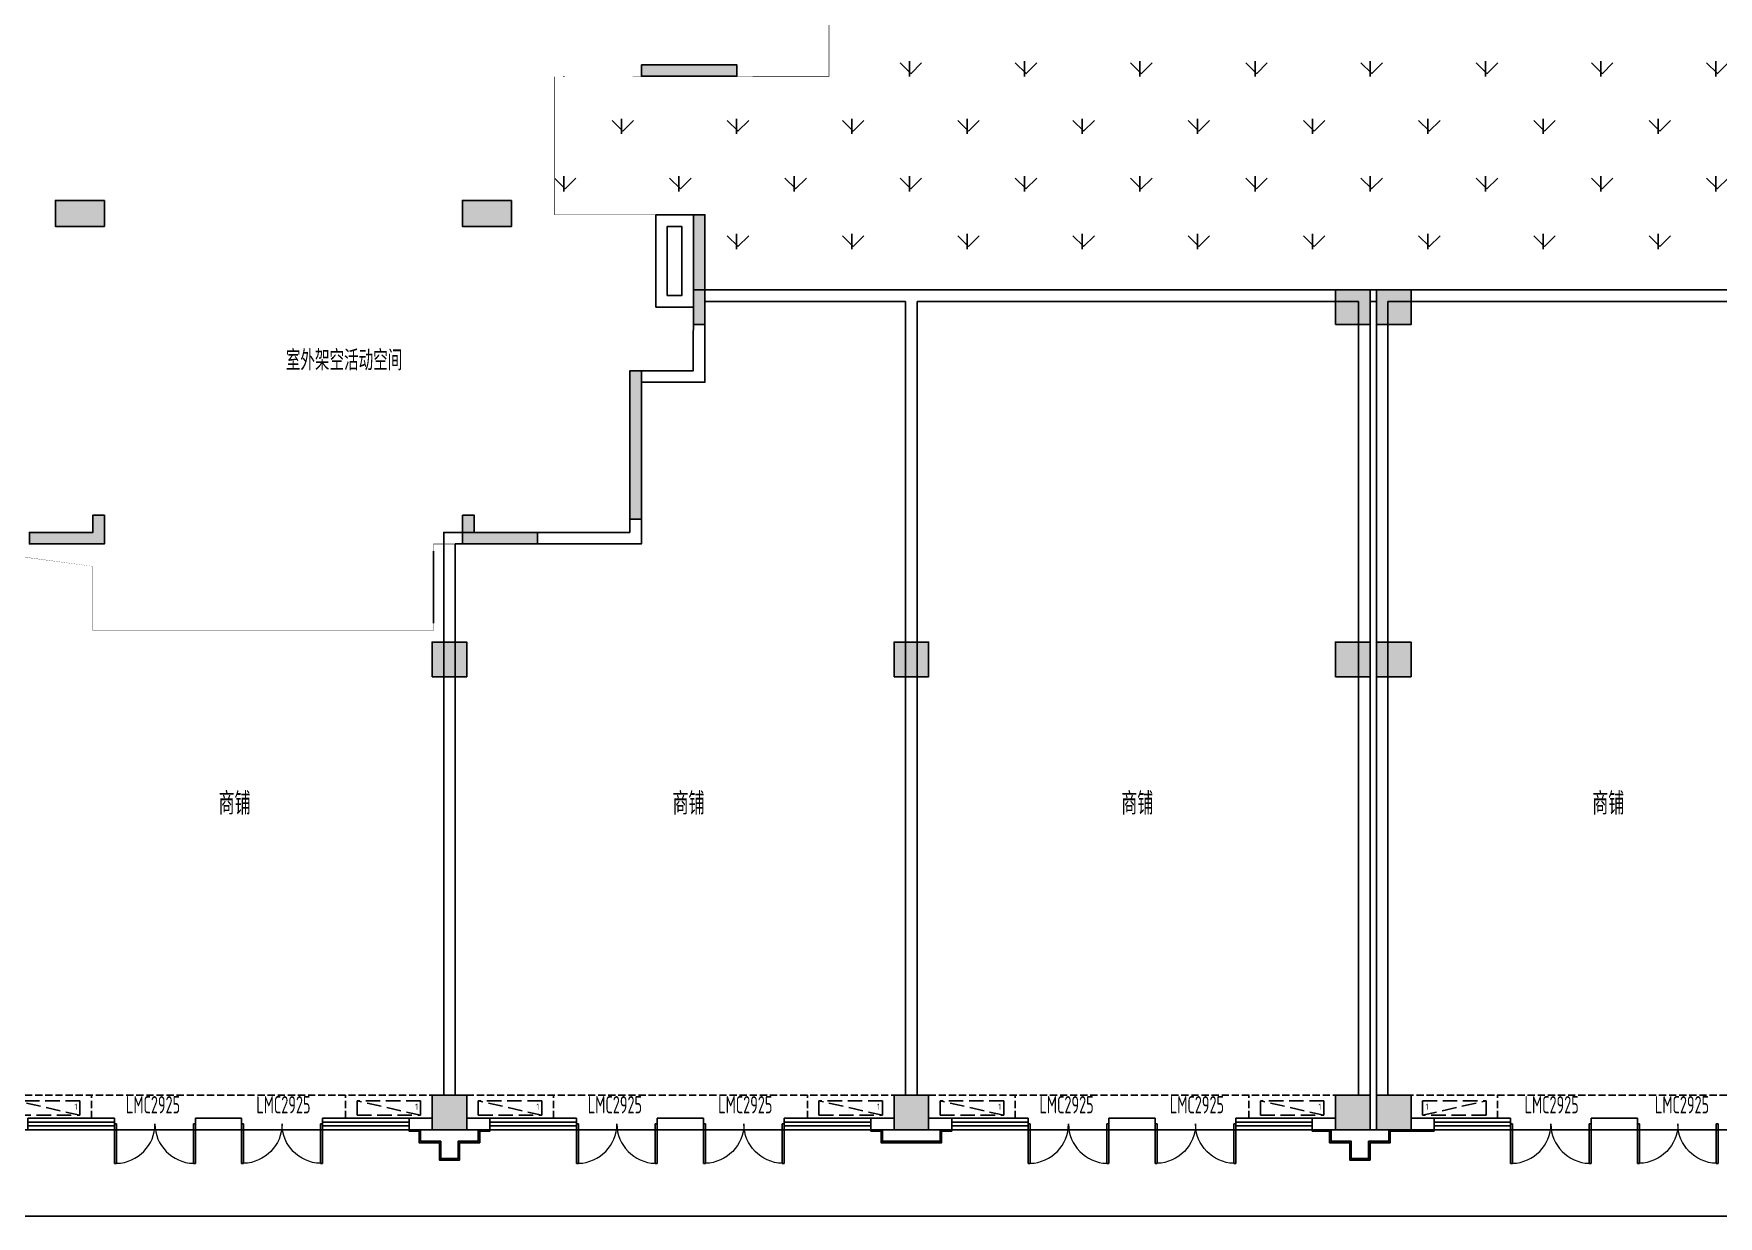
# Model space of a CAD drawing. Header units: millimetres. Extents: x 36720183 to 38160956, y 58934012 to 60388477.
# Drawn here: x 37447065 to 37476243, y 59274246 to 59294729 of the extents above; entities that cross this region are included whole.
import ezdxf

# ---------------------------------------------------------------- set-up
doc = ezdxf.new("R2010")
doc.units = ezdxf.units.MM
doc.header["$LTSCALE"] = 1000
doc.header["$MEASUREMENT"] = 0
doc.linetypes.add('DASH', pattern=[0.35, 0.25, -0.1])
doc.linetypes.add('X-A7-L1-PLAN$0$DOTE', pattern=[2.4200000000000004, 2, -0.2, 0.02, -0.2])
for name, color, linetype in [('@ 绿化', 8, 'Continuous'), ('@YL', 2, 'Continuous'), ('@铺装', 2, 'Continuous'), ('C_Hatch', 41, 'Continuous'), ('C_Wall', 6, 'Continuous'), ('COLUMN', 9, 'Continuous'), ('CURTWALL', 4, 'Continuous'), ('DIM_LEAD', 3, 'Continuous'), ('PUB_HATCH', 8, 'Continuous'), ('PUB_TEXT', 7, 'Continuous'), ('TEXT', 1, 'Continuous'), ('WALL', 4, 'Continuous'), ('WINDOW', 2, 'Continuous'), ('WINDOW_TEXT', 3, 'Continuous'), ('X-A7-L1-PLAN$0$dote', 1, 'X-A7-L1-PLAN$0$DOTE'), ('空调', 115, 'Continuous'), ('空调机位', 7, 'Continuous')]:
    doc.layers.add(name, color=color, linetype=linetype)
doc.layers.add('水管井及降板', color=3, linetype='Continuous', plot=False)
doc.styles.get("Standard").update_dxf_attribs({"font": 'gbenor.shx', "bigfont": 'gbcbig.shx'})

# ---------------------------------------------------------------- blocks, each defined once
blk = doc.blocks.new('_FZH')
blk.add_lwpolyline([(-0.499999999992724, -0.4999999999854481), (0.499999999992724, -0.4999999999854481), (0.499999999992724, 0.5000000000145519), (-0.499999999992724, 0.5000000000145519)], close=True)
at = {"layer": 'PUB_HATCH'}
blk.add_solid([(-0.499999999992724, -0.4999999999854481), (0.499999999992724, -0.4999999999854481), (-0.499999999992724, 0.5000000000145519), (0.499999999992724, 0.5000000000145519)], dxfattribs=at)
blk = doc.blocks.new('$DorLib2D$00000002')
for p, q in [((-0.5, -5.684341886080802e-17), (-0.5000000000000007, 0.4875)), ((-0.4750000000000007, 0.4875), (-0.5000000000000007, 0.4875)), ((-0.475, -2.842170943040401e-17), (-0.4750000000000007, 0.4875)), ((0.475, -2.842170943040401e-17), (0.4750000000000007, 0.4875)), ((0.4750000000000007, 0.4875), (0.5000000000000007, 0.4875)), ((0.5, -5.684341886080802e-17), (0.5000000000000007, 0.4875)), ((-0.5, -5.684341886080802e-17), (-0.475, -2.842170943040401e-17)), ((0.5, -5.684341886080802e-17), (0.475, -2.842170943040401e-17))]:
    blk.add_line(p, q)
at = {"lineweight": 13}
for centre, start, end in [((-0.4875, -4.263256414560601e-17), 0, 88.53071641864632), ((0.4875, -4.263256414560601e-17), 91.4692835813537, 180)]:
    blk.add_arc(centre, 0.4875, start, end, dxfattribs=at)
blk = doc.blocks.new('56d34')
at = {"layer": '@铺装', "color": 2, "ltscale": 0.2}
blk.add_line((526097.2758195428, 15768.51332169771), (524697.2757823272, 15768.51332169771), dxfattribs=at)
at = {"layer": 'CURTWALL', "color": 2}
for p, q in [((523197.2758195428, 15968.51323900372), (524697.275724764, 15968.5132465139)), ((524697.2754122643, 15901.84660857916), (523197.2758195428, 15901.84657233953)), ((524697.2754122643, 15835.1798844412), (523197.2758195428, 15835.1799056679)), ((524697.275724764, 15768.5132465139), (523197.2758195428, 15768.51323900372)), ((524697.275724764, 15968.5132465139), (524697.275724764, 15768.5132465139)), ((526097.2758195428, 15768.51323900372), (526097.2758195428, 15968.51323900372)), ((526897.2405093564, 15968.51323900372), (526897.2405093564, 15768.51323900372)), ((528297.2404122679, 15768.5132465139), (528297.2404122679, 15968.5132465139)), ((528297.2404122679, 15968.5132465139), (529797.2405093564, 15968.51323900372)), ((528297.2404122679, 15901.84652237594), (529797.2405093564, 15901.84657233953)), ((528297.2404122679, 15835.17997065187), (529797.2405093564, 15835.1799056679)), ((529797.2405093564, 15768.51323900372), (528297.2404122679, 15768.5132465139))]:
    blk.add_line(p, q, dxfattribs=at)
at = {"layer": 'WALL', "color": 0}
for p, q in [((523197.2758197663, 15768.51323900372), (523197.2758193193, 15968.51323900372)), ((529797.2405093564, 15768.51323900372), (529797.2405093564, 15968.51323900372))]:
    blk.add_line(p, q, dxfattribs=at)
at = {"layer": 'WALL'}
for p, q in [((526897.2405093564, 15968.51323900372), (526097.2758195428, 15968.51323900372)), ((526897.2405093564, 15768.51332169771), (526097.2758195428, 15768.51332169771))]:
    blk.add_line(p, q, dxfattribs=at)
at = {"layer": '空调', "color": 0, "linetype": 'DASH', "ltscale": 0.5}
for p, q in [((522797.2758198855, 16368.42236685753), (530197.2758199153, 16368.42236685753)), ((524297.2758198855, 15968.42236688733), (524297.2758198855, 16368.42236685753)), ((528697.2758197216, 15968.42236688733), (528697.2758197216, 16368.42236685753))]:
    blk.add_line(p, q, dxfattribs=at)
at = {"layer": '空调机位', "linetype": 'DASH'}
for points in [[(524097.2758200765, 16018.42236690223), (524097.2758200169, 16268.42236673832), (522997.2758200318, 16268.42236675322), (522997.2758201286, 16018.42236667871)], [(529997.2758199126, 16018.42236581445), (529997.275819853, 16268.42236565053), (528897.2758198678, 16268.42236566544), (528897.2758199647, 16018.42236559093)]]:
    blk.add_lwpolyline(points, close=True, dxfattribs=at)
for points in [[(524097.2758200765, 16018.42236690223), (522997.2758200169, 16268.42236672342)], [(529997.2758199126, 16018.42236581445), (528897.275819853, 16268.42236563563)]]:
    blk.add_lwpolyline(points, dxfattribs=at)
at = {"layer": 'WINDOW', "color": 0, "xscale": -1400, "yscale": -1400, "zscale": 1400}
blk.add_blockref('$DorLib2D$00000002', (525397.2758195428, 15868.51323900372), dxfattribs=at)
at = {"layer": 'WINDOW', "color": 0, "xscale": -1400, "yscale": 1400, "zscale": 1400, "rotation": 180}
blk.add_blockref('$DorLib2D$00000002', (527597.2405093564, 15868.51323900372), dxfattribs=at)
at = {"layer": 'PUB_TEXT', "color": 0}
for p in [(524002.6503687426, 16115.60670714825), (529902.6503685787, 16115.60670606047)]:
    blk.add_text('1', height=105, dxfattribs=at).set_placement(p)
at = {"layer": 'WINDOW_TEXT', "width": 0.7}
for p in [(524894.2726606159, 16051.08696593817), (527152.2726606159, 16051.08696593817)]:
    blk.add_text('LMC2925', height=300, dxfattribs=at).set_placement(p)
blk = doc.blocks.new('2014-1-1-G-A1')
h = blk.add_hatch(color=256)
h.paths.add_polyline_path([(3033172.852375269, 319956.4978540423), (3033572.85237849, 319956.4978575243), (3033572.852378053, 319106.485383566), (3034022.852374514, 319106.4853835613), (3034022.852374514, 318906.4853834682), (3033572.852378415, 318906.4853835679), (3033572.852378418, 317656.4853922033), (3033372.852378418, 317656.4853922031), (3033372.852377866, 319756.4978575243), (3033172.852375319, 319756.4978455537)])
h.paths.add_polyline_path([(3040172.852378401, 313656.4853835695), (3040372.852378383, 313656.4853835697), (3040372.852378081, 312356.4853836026), (3039920.435534437, 312356.4853835669), (3039920.435534417, 312556.4853835634), (3040172.852378382, 312556.485383566)])
h.paths.add_polyline_path([(3040570.400208883, 319756.4978575273), (3040570.400208879, 319956.4978575273), (3040170.400211017, 319956.4978571003), (3040172.817056711, 319106.4978598573), (3037972.852374906, 319106.4853835611), (3037972.852374906, 318156.4853835509), (3038172.852374913, 318156.4853835509), (3038172.852374905, 318906.4853835681), (3040172.85237838, 318906.4853835558), (3040172.85237838, 315656.4853835611), (3040372.852378383, 315656.4853835611), (3040370.400212335, 319756.4978575232)])
h.paths.add_polyline_path([(3033572.852376633, 313856.4978738369), (3033572.852378437, 312556.4853835686), (3033827.522232801, 312556.4853835686), (3033827.522232799, 312356.4853835613), (3033372.852378436, 312356.4853835662), (3033372.852376784, 313856.4978738374)])
h.paths.add_polyline_path([(3035522.852374892, 318906.485383597), (3035522.852374895, 319106.4853835709), (3036172.852374886, 319106.4853835613), (3036172.852374867, 317456.4853835925), (3035972.852374888, 317456.4853835925), (3035972.852374897, 318906.4853836002)])
h.paths.add_polyline_path([(3025472.852378621, 315206.4978621225), (3025672.852378622, 315206.4978621225), (3025672.852378622, 312606.4978623861), (3025472.852378622, 312606.4978628189)])
h.paths.add_polyline_path([(3043972.85237799, 319956.4978566205), (3043772.85237799, 319956.4978566202), (3043772.852377992, 318306.3229035741), (3043972.852377992, 318306.3229035743)])
h.paths.add_polyline_path([(3046872.852374455, 319956.4978566207), (3046672.852374455, 319956.4978566205), (3046672.852374457, 318306.3229035742), (3046872.852374457, 318306.3229035746)])
h.paths.add_polyline_path([(3048072.852374076, 315206.497862136), (3048072.852374076, 315406.4978621353), (3049772.852374462, 315406.4978621379), (3049972.852374464, 315406.4978621381), (3049972.852374463, 315206.4978621381)])
h.paths.add_polyline_path([(3049972.852378063, 319306.4978621237), (3049772.852378062, 319306.4978621234), (3049772.852378064, 317656.4978621234), (3049972.852378065, 317656.5853508735)])
h.paths.add_polyline_path([(3029772.852374586, 319956.4978566119), (3029972.852374586, 319956.4978566119), (3029972.852374586, 318306.3229035658), (3029772.852374586, 318306.3229035658)])
h.paths.add_polyline_path([(3043072.852377752, 310906.4978623088), (3043272.852377753, 310906.4978623074), (3044722.852378089, 310906.4978623036), (3044722.852378081, 310706.4978621902), (3043072.852377752, 310706.4978621874)])
h.paths.add_polyline_path([(3033772.852378451, 308556.997862872), (3033772.852378454, 308306.4978628869), (3033772.852378458, 308106.4978628859), (3032922.762977445, 308106.4978628595), (3032922.762977434, 308556.9978628667)])
h.paths.add_polyline_path([(3039972.852378479, 303106.2577114857), (3039972.852378474, 302906.2577114848), (3039972.852378459, 302606.4978627763), (3041272.852378457, 302606.4978627783), (3041272.852378457, 302806.4978627805), (3040172.852378448, 302806.4978628433), (3040172.852378448, 303106.2577114847)])
h.paths.add_polyline_path([(3033772.852378441, 303106.2577114892), (3033772.85237844, 302906.2577114888), (3033772.852378455, 302606.4978627802), (3032472.852378457, 302606.497862783), (3032472.852378457, 302806.4978627854), (3033572.852378466, 302806.4978628475), (3033572.852378466, 303106.2577114888)])
h.paths.add_polyline_path([(3043072.85237846, 303235.3215238984), (3043072.852378465, 303035.3215238984), (3042872.852378465, 303035.3215238797), (3042872.852378392, 305606.4978629394), (3043072.852378392, 305606.4978629415)])
h.paths.add_polyline_path([(3044172.852378379, 306406.4978637055), (3043972.852378376, 306406.4978637004), (3043972.852378333, 308106.4978629451), (3043972.852378328, 308306.4978629453), (3044172.852378329, 308306.4978629693)])
h.paths.add_polyline_path([(3040822.941779337, 308556.9978628682), (3040822.94177934, 308306.4978628831), (3040822.941779344, 308106.4978628822), (3039972.852378332, 308106.4978628557), (3039972.85237832, 308556.9978628629)])
h.paths.add_polyline_path([(3030672.852378455, 303235.3215237309), (3030672.852378455, 303035.3215237309), (3030872.852378455, 303035.3215237253), (3030872.852378457, 305606.4978627849), (3030672.852378457, 305606.4978627819)])
h.paths.add_polyline_path([(3029572.852378454, 306406.4978637055), (3029772.852378456, 306406.4978637055), (3029772.852378459, 308106.4978627802), (3029772.852378459, 308306.4978627806), (3029572.852378455, 308306.4978627814)])
h.paths.add_polyline_path([(3048272.852375372, 312806.4978628189), (3048272.852375372, 312606.4978628189), (3045472.852375461, 312606.4978628187), (3045472.852375461, 312806.4978628187)])
h.paths.add_polyline_path([(3029022.852378127, 310906.4978621227), (3029222.852378128, 310906.4978621216), (3030672.852378463, 310906.4978621177), (3030672.852378456, 310706.4978620044), (3029022.852378127, 310706.4978620015)])
h.paths.add_polyline_path([(3026872.852378122, 319956.4978566119), (3027072.852378122, 319956.4978566119), (3027072.852378122, 318306.3229035657), (3026872.852378122, 318306.3229035657)])
h.paths.add_polyline_path([(3025672.852378505, 315206.4978621226), (3025672.852378505, 315406.4978621218), (3023972.852378119, 315406.4978621225), (3023772.852378118, 315406.4978621225), (3023772.852378119, 315206.4978621223)])
h.paths.add_polyline_path([(3023772.852378119, 319306.4978621219), (3023972.85237812, 319306.4978621219), (3023972.85237812, 317656.4978621219), (3023772.852378119, 317656.5853508718)])
at = {"layer": 'C_Wall'}
for points in [[(3026872.852378122, 319956.4978566119), (3027072.852378122, 319956.4978566119), (3027072.852378122, 318306.3229035657), (3026872.852378122, 318306.3229035657)], [(3029772.852374586, 319956.4978566119), (3029972.852374586, 319956.4978566119), (3029972.852374586, 318306.3229035658), (3029772.852374586, 318306.3229035658)], [(3033172.852375269, 319956.4978540423), (3033572.85237849, 319956.4978575243), (3033572.852378053, 319106.485383566), (3034022.852374514, 319106.4853835613), (3034022.852374514, 318906.4853834682), (3033572.852378415, 318906.4853835679), (3033572.852378418, 317656.4853922033), (3033372.852378418, 317656.4853922031), (3033372.852377866, 319756.4978575243), (3033172.852375319, 319756.4978455537)], [(3040570.400208883, 319756.4978575273), (3040570.400208879, 319956.4978575273), (3040170.400211017, 319956.4978571003), (3040172.817056711, 319106.4978598573), (3037972.852374906, 319106.4853835611), (3037972.852374906, 318156.4853835509), (3038172.852374913, 318156.4853835509), (3038172.852374905, 318906.4853835681), (3040172.85237838, 318906.4853835558), (3040172.85237838, 315656.4853835611), (3040372.852378383, 315656.4853835611), (3040370.400212335, 319756.4978575232)], [(3043972.85237799, 319956.4978566205), (3043772.85237799, 319956.4978566202), (3043772.852377992, 318306.3229035741), (3043972.852377992, 318306.3229035743)], [(3046872.852374455, 319956.4978566207), (3046672.852374455, 319956.4978566205), (3046672.852374457, 318306.3229035742), (3046872.852374457, 318306.3229035746)], [(3023772.852378119, 319306.4978621219), (3023972.85237812, 319306.4978621219), (3023972.85237812, 317656.4978621219), (3023772.852378119, 317656.5853508718)], [(3049972.852378063, 319306.4978621237), (3049772.852378062, 319306.4978621234), (3049772.852378064, 317656.4978621234), (3049972.852378065, 317656.5853508735)], [(3035522.852374892, 318906.485383597), (3035522.852374895, 319106.4853835709), (3036172.852374886, 319106.4853835613), (3036172.852374867, 317456.4853835925), (3035972.852374888, 317456.4853835925), (3035972.852374897, 318906.4853836002)], [(3025672.852378505, 315206.4978621226), (3025672.852378505, 315406.4978621218), (3023972.852378118, 315406.4978621224), (3023972.852378119, 315406.4978621225), (3023772.852378118, 315406.4978621225), (3023772.852378119, 315206.4978621223)], [(3025472.852378621, 315206.4978621225), (3025672.852378622, 315206.4978621225), (3025672.852378622, 312606.4978623861), (3025472.852378622, 312606.4978628189)], [(3048072.852374076, 315206.497862136), (3048072.852374076, 315406.4978621353), (3049772.852374463, 315406.4978621379), (3049772.852374462, 315406.4978621379), (3049972.852374464, 315406.4978621381), (3049972.852374463, 315206.4978621381)], [(3033572.852376633, 313856.4978738369), (3033572.852378437, 312556.4853835686), (3033827.522232801, 312556.4853835686), (3033827.522232799, 312356.4853835613), (3033372.852378436, 312356.4853835662), (3033372.852376784, 313856.4978738374)], [(3040172.852378401, 313656.4853835695), (3040372.852378383, 313656.4853835697), (3040372.852378081, 312356.4853836026), (3039920.435534437, 312356.4853835669), (3039920.435534417, 312556.4853835634), (3040172.852378382, 312556.485383566)], [(3048272.852375372, 312806.4978628189), (3048272.852375372, 312606.4978628189), (3045472.852375461, 312606.4978628187), (3045472.852375461, 312806.4978628187)], [(3029022.852378127, 310906.4978621227), (3029222.852378127, 310906.4978621202), (3029222.852378128, 310906.4978621216), (3030672.852378463, 310906.4978621177), (3030672.852378463, 310906.4978621177), (3030672.852378456, 310706.4978620044), (3029022.852378127, 310706.4978620015)], [(3043072.852377752, 310906.4978623088), (3043272.852377753, 310906.4978623061), (3043272.852377753, 310906.4978623074), (3044722.852378089, 310906.4978623036), (3044722.852378089, 310906.4978623036), (3044722.852378081, 310706.4978621902), (3043072.852377752, 310706.4978621874)], [(3033772.852378451, 308556.997862872), (3033772.852378457, 308306.4978628694), (3033772.852378454, 308306.4978628869), (3033772.852378458, 308106.4978628859), (3032922.762977445, 308106.4978628595), (3032922.762977434, 308556.9978628667)], [(3040822.941779337, 308556.9978628682), (3040822.941779343, 308306.4978628657), (3040822.94177934, 308306.4978628831), (3040822.941779344, 308106.4978628822), (3039972.852378332, 308106.4978628557), (3039972.85237832, 308556.9978628629)], [(3029572.852378454, 306406.4978637055), (3029772.852378456, 306406.4978637055), (3029772.852378459, 308106.4978627805), (3029772.852378459, 308106.4978627802), (3029772.852378459, 308306.4978627806), (3029572.852378455, 308306.4978627814)], [(3044172.852378379, 306406.4978637055), (3043972.852378376, 306406.4978637004), (3043972.852378331, 308106.4978629632), (3043972.852378333, 308106.4978629451), (3043972.852378328, 308306.4978629453), (3044172.852378329, 308306.4978629693)], [(3030672.852378455, 303235.3215237309), (3030672.852378455, 303035.3215237309), (3030872.852378455, 303035.3215237253), (3030872.852378457, 305606.4978627849), (3030672.852378457, 305606.4978627819), (3030672.852378455, 303235.3215237254)], [(3043072.85237846, 303235.3215238984), (3043072.852378465, 303035.3215238984), (3042872.852378465, 303035.3215238797), (3042872.852378392, 305606.4978629394), (3043072.852378392, 305606.4978629415), (3043072.852378459, 303235.321523885)], [(3033772.852378441, 303106.2577114892), (3033772.852378441, 302906.2577114888), (3033772.85237844, 302906.2577114888), (3033772.852378455, 302606.4978627802), (3032472.852378457, 302606.497862783), (3032472.852378457, 302806.4978627854), (3033572.852378466, 302806.4978628475), (3033572.852378466, 303106.2577114888)], [(3039972.852378479, 303106.2577114857), (3039972.852378479, 302906.257711485), (3039972.852378474, 302906.2577114848), (3039972.852378459, 302606.4978627763), (3041272.852378457, 302606.4978627783), (3041272.852378457, 302806.4978627805), (3040172.852378448, 302806.4978628433), (3040172.852378448, 303106.2577114847)]]:
    blk.add_lwpolyline(points, close=True, dxfattribs=at)
blk = doc.blocks.new('T7T8T9scpm')
at = {"layer": '@铺装', "color": 6, "ltscale": 0.2}
for p, q in [((479727.564492166, 17075.13971237093), (478327.5644549504, 17075.13971237093)), ((488881.8754457906, 17075.13971237093), (490281.8754830062, 17075.13971237093))]:
    blk.add_line(p, q, dxfattribs=at)
for points in [[(467605.064457342, 17074.90681803226), (467605.064457342, 17049.90681803226), (467780.064457342, 17049.90681803226), (467780.064457342, 16849.90681803226), (468130.064457342, 16849.90681803226), (468130.064457342, 16549.90681803226), (468480.0644573569, 16549.90681803226), (468480.0644571707, 16849.90684198588), (468830.064457342, 16849.90684210509), (468830.064457342, 17049.90681803226), (469005.0644571558, 17049.90681803226), (469005.0644571558, 17074.90681803226)], [(468305.064457342, 17074.90684221685), (467805.064457342, 17074.90681803226), (467805.064457342, 16874.90681803226), (468155.064457342, 16874.90681803226), (468155.064457342, 16574.90681803226), (468455.064457342, 16574.90681803226), (468455.0644571558, 16874.90684197098), (468805.0644571558, 16874.9068422094), (468805.0644571558, 17074.9068422094), (468305.064457342, 17074.90686640143)], [(475605.064457342, 17075.13960184902), (475605.064457342, 17050.13960184902), (475780.064457342, 17050.13960184902), (475780.064457342, 16850.13960184902), (476130.064457342, 16850.13960184902), (476130.064457342, 16850.13960184902), (476480.0644573569, 16850.13960184902), (476480.0644571707, 16850.13962580264), (476830.064457342, 16850.13962592185), (476830.064457342, 17050.13960184902), (477005.0644571558, 17050.13960184902), (477005.0644571558, 17075.13960184902)], [(476305.064457342, 17075.1396260336), (475805.064457342, 17075.13960184902), (475805.064457342, 16875.13960184902), (476155.064457342, 16875.13960184902), (476155.064457342, 16875.13960184902), (476455.064457342, 16875.13960184902), (476455.0644571558, 16875.13962578773), (476805.0644571558, 16875.13962602615), (476805.0644571558, 17075.13962602615), (476305.064457342, 17075.13965021819)], [(483249.7199689969, 17075.13962837309), (483249.7199689969, 17050.13962837309), (483549.7199689597, 17050.13959620148), (483549.7199689597, 16850.13959620148), (483899.7199689597, 16850.13959620148), (483899.7199689597, 16550.13959620148), (484249.7199689746, 16550.13959620148), (484249.7199687883, 16850.1396201551), (484599.7199689597, 16850.13962027431), (484599.7199689597, 17050.13959620148), (485359.7199689522, 17050.13962967694), (485359.7199689522, 17075.13962967694)], [(484074.7199689597, 17075.13962038606), (483574.7199689597, 17075.13959620148), (483574.7199689597, 16875.13959620148), (483924.7199689597, 16875.13959620148), (483924.7199689597, 16575.13959620148), (484224.7199689597, 16575.13959620148), (484224.7199687734, 16875.13962014019), (484574.7199687734, 16875.13962037861), (484574.7199687734, 17075.13962037861), (484074.7199689597, 17075.13964457065)]]:
    blk.add_lwpolyline(points, dxfattribs=at)
at = {"layer": 'CURTWALL', "color": 6}
for p, q in [((477005.064492166, 17275.13962967694), (478327.5643973872, 17275.13963718712)), ((478327.5643973872, 17275.13963718712), (478327.5643973872, 17075.13963718712)), ((479727.564492166, 17075.13962967694), (479727.564492166, 17275.13962967694)), ((480527.5291819796, 17275.13962967694), (480527.5291819796, 17075.13962967694)), ((481927.5290848911, 17075.13963718712), (481927.5290848911, 17275.13963718712)), ((481927.5290848911, 17275.13963718712), (483249.7199689969, 17275.13962967694)), ((486681.9108530656, 17275.13963718712), (485359.7199689522, 17275.13962967694)), ((486681.9108530656, 17075.13963718712), (486681.9108530656, 17275.13963718712)), ((488081.910755977, 17275.13962967694), (488081.910755977, 17075.13962967694)), ((488881.8754457906, 17075.13962967694), (488881.8754457906, 17275.13962967694)), ((478327.5640848875, 17208.47299925238), (477005.064492166, 17208.47296301275)), ((478327.5640848875, 17141.80627511442), (477005.064492166, 17141.80629634112)), ((478327.5643973872, 17075.13963718712), (477005.064492166, 17075.13962967694)), ((481927.5290848911, 17208.47291304916), (483249.7199689969, 17208.47296301275)), ((481927.5290848911, 17141.80636132509), (483249.7199689969, 17141.80629634112)), ((483249.7199689969, 17075.13962967694), (481927.5290848911, 17075.13963718712)), ((486681.9108530656, 17208.47291304916), (485359.7199689522, 17208.47296301275)), ((486681.9108530656, 17141.80636132509), (485359.7199689522, 17141.80629634112)), ((485359.7199689522, 17075.13962967694), (486681.9108530656, 17075.13963718712))]:
    blk.add_line(p, q, dxfattribs=at)
at = {"layer": 'WALL', "color": 6}
for p, q in [((484460.0644571707, 31621.45552381128), (484150.0644572899, 31621.45552386343)), ((492305.0644540861, 31621.45552247018), (484460.0644571707, 31621.45552381128)), ((476205.0644671097, 31421.45552334934), (476205.0644674897, 17675.13962601125)), ((476405.0644722432, 31421.45549937338), (476405.0644726083, 17675.13962601125)), ((484050.0644663274, 31421.45549806952), (476405.0644722432, 31421.45549937338)), ((484050.0644663274, 31421.45549806952), (484050.0644659996, 17675.13962965459)), ((484250.0644539893, 31421.45499125868), (484250.0644536465, 17275.13990499079)), ((484360.0644541755, 31421.45499123633), (484250.0644539893, 31421.45499125868)), ((484360.0644541755, 31421.45499123633), (484360.0644538477, 17675.13963421434)), ((492205.0644577518, 31421.45554857701), (484560.0644592717, 31421.45554988831)), ((484560.0644592717, 31421.45554988831), (484560.064458929, 17675.13963421434)), ((467605.0291850641, 17275.13965252042), (468005.0645126477, 17275.13965252042)), ((469005.0644917935, 17275.13963925838), (468605.0644922405, 17275.13963925838)), ((475605.0291818306, 17275.13963925838), (476005.0645094141, 17275.13963925838)), ((477005.064492166, 17275.13962967694), (476605.0644573271, 17275.13962967694)), ((477005.0644923896, 17075.13962967694), (477005.0644919425, 17275.13962967694)), ((480527.5291819796, 17275.13962967694), (479727.564492166, 17275.13962967694)), ((483249.7199689969, 17075.13962967694), (483249.7199689969, 17275.13962967694)), ((483249.7199689969, 17275.13962967694), (483649.7199689969, 17275.13962967694)), ((485359.7199689522, 17275.13962967694), (484959.7199689522, 17275.13962967694)), ((485359.7199689522, 17075.13962967694), (485359.7199689522, 17275.13962967694)), ((488081.910755977, 17275.13962967694), (488881.8754457906, 17275.13962967694)), ((466105.0291850641, 17075.13980057091), (468005.0645126477, 17075.13961303979)), ((469005.064492017, 17075.13963925838), (468605.0644922405, 17075.13963925838)), ((474105.0291818306, 17075.13978730887), (476005.0645094141, 17075.13959977776)), ((477005.0644571558, 17075.13962967694), (476605.0644573271, 17075.13963570446)), ((480527.5291819796, 17075.13971237093), (479727.564492166, 17075.13971237093)), ((483249.7199689969, 17075.13962967694), (483649.7199689969, 17075.13962967694)), ((485359.7199689522, 17075.13962967694), (484959.7199689522, 17075.13962967694)), ((488081.910755977, 17075.13971237093), (488881.8754457906, 17075.13971237093))]:
    blk.add_line(p, q, dxfattribs=at)
blk.add_lwpolyline([(459228.7553526536, 27221.55642757565, 10, 10, 0), (462128.7553526387, 27221.55642688274, 10, 10, 0), (462128.7553526312, 25721.37164339423, 10, 10, 0), (468028.2057644129, 25721.37164339423, 10, 10, 0), (468028.2057644129, 27221.55642688274, 10, 10, 0), (471628.7553529292, 27221.55642757565, 10, 10, 0), (471628.7553529292, 30021.55643158406, 10, 10, 0), (472728.75535319, 30021.55643158406, 10, 10, 0), (472728.75535319, 32921.55643161386, 10, 10, 0), (470128.7553526312, 32921.55643161386, 10, 10, 0), (470128.7553530633, 35321.55643153191, 10, 10, 0), (474878.7553526312, 35321.55642862618, 10, 10, 0), (474878.7553526312, 37221.55643146485, 10, 10, 0)], format="xyseb", dxfattribs=at)
for points in [[(468205.0644667149, 17674.9068421945), (468205.0640314072, 27421.55642691255), (471428.8853476495, 27421.56350743026), (471430.7058649808, 30221.55643158406), (472528.9213408008, 30221.55643158406), (472530.0836528689, 31621.45552583784), (484150.0644572899, 31621.45552386343)], [(468405.0644718856, 17674.9068421945), (468405.0644758418, 27221.55686617643), (471628.7553529292, 27221.56394641101), (471630.5758699775, 30021.55643158406), (472728.75535319, 30021.55643158406), (472729.9176652357, 31421.45549940318), (476205.0644671097, 31421.45549940318)]]:
    blk.add_lwpolyline(points, dxfattribs=at)
at = {"layer": 'X-A7-L1-PLAN$0$dote', "color": 6, "linetype": 'ByBlock'}
blk.add_line((468028.2057644129, 25846.37622270733), (468028.2057644129, 27096.78633409739), dxfattribs=at)
at = {"layer": '水管井及降板', "color": 6, "ltscale": 0.5}
for points in [[(471880.2702660114, 31321.5565186888), (472530.2702660114, 31321.55643161386), (472530.2704803571, 32921.55643161386), (471880.2704803571, 32921.5565186888)], [(472077.8534523249, 31521.5564975068), (472327.8534523249, 31521.55646400899), (472327.853613086, 32721.55646400899), (472077.853613086, 32721.55649749935)]]:
    blk.add_lwpolyline(points, close=True, dxfattribs=at)
at = {"layer": '空调', "color": 6, "linetype": 'DASH', "ltscale": 0.5}
for p, q in [((476605.0644925088, 17675.04875753075), (483649.7552795559, 17675.04875753075)), ((478105.0644925088, 17275.04875756055), (478105.0644925088, 17675.04875753075)), ((482149.7552793622, 17275.04875756055), (482149.7552793622, 17675.04875753075)), ((492004.3754454479, 17675.04875753075), (484959.6846583933, 17675.04875753075)), ((486459.684658587, 17275.04875756055), (486459.684658587, 17675.04875753075))]:
    blk.add_line(p, q, dxfattribs=at)
at = {"layer": '空调机位', "color": 6, "linetype": 'DASH'}
for points in [[(477905.064492695, 17325.04875757545), (477905.0644926354, 17575.04875741154), (476805.0644926503, 17575.04875742644), (476805.0644927472, 17325.04875735193)], [(483449.7552795559, 17325.04875648767), (483449.7552794963, 17575.04875632375), (482349.7552795112, 17575.04875633866), (482349.7552796081, 17325.04875626415)], [(485159.6846584007, 17325.04875648767), (485159.6846584603, 17575.04875632375), (486259.6846584454, 17575.04875633866), (486259.6846583486, 17325.04875626415)]]:
    blk.add_lwpolyline(points, close=True, dxfattribs=at)
for points in [[(477905.064492695, 17325.04875757545), (476805.0644926354, 17575.04875739664)], [(483449.7552795559, 17325.04875648767), (482349.7552794963, 17575.04875630885)], [(485159.6846584007, 17325.04875648767), (486259.6846584603, 17575.04875630885)]]:
    blk.add_lwpolyline(points, dxfattribs=at)
at = {"layer": 'C_Hatch', "color": 6}
blk.add_blockref('2014-1-1-G-A1', (-2571442.581897974, -275384.9289455339), dxfattribs=at)
at = {"layer": 'COLUMN', "color": 6, "xscale": 599.9999999767169, "yscale": 599.9999999767169, "zscale": 599.9999999767169}
for p in [(483950.0644573569, 31321.4555259347), (484660.0644573271, 31321.45553049445), (468305.0644568652, 25221.54088386148), (476305.064457342, 25221.54088117182), (483949.7199689895, 25221.54088481516), (484659.7199689597, 25221.54088937491), (468305.064457342, 17374.9068422094), (476305.064457342, 17375.13962602615), (483949.7199689895, 17375.13962966949), (484659.7199689597, 17375.13963422924)]:
    blk.add_blockref('_FZH', p, dxfattribs=at)
at = {"layer": 'WINDOW', "color": 6, "yscale": 1400, "zscale": 1400, "rotation": 180}
for p, xscale in [((479027.564492166, 17175.13962967694), 1400), ((481227.5291819796, 17175.13962967694), -1400), ((487381.910755977, 17175.13962967694), 1400), ((489581.8754457906, 17175.13962967694), -1400)]:
    blk.add_blockref('$DorLib2D$00000002', p, dxfattribs=dict(at, xscale=xscale))
at = {"layer": '空调', "color": 6}
for p in [(-62192.21132428944, 1306.6264135167), (-54192.21132753044, 1306.626400254667)]:
    blk.add_blockref('56d34', p, dxfattribs=at)
at = {"layer": 'DIM_LEAD', "color": 6}
for p in [(464305.4982673451, 22532.8579640016), (472167.6258343756, 22532.8579640016), (479940.8042578697, 22532.8579640016), (488097.7615493461, 22532.8579640016)]:
    blk.add_text('商铺', height=385.8156028368795, dxfattribs=at).set_placement(p)
at = {"layer": 'PUB_TEXT', "color": 6}
for p in [(477810.4390413612, 17422.23309782147), (483355.1298282221, 17422.23309673369), (485210.5601097345, 17422.23309673369)]:
    blk.add_text('1', height=105, dxfattribs=at).set_placement(p)
at = {"layer": 'TEXT', "color": 6}
blk.add_text('室外架空活动空间', height=350, dxfattribs=at).set_placement((465471.7553669512, 30225.89658358693))
at = {"layer": 'WINDOW_TEXT', "color": 6, "width": 0.7}
for p in [(478524.5613332391, 17357.71335661411), (480782.5613332391, 17357.71335661411), (486926.5183595344, 17357.71335661411), (489184.5183595344, 17357.71335661411)]:
    blk.add_text('LMC2925', height=300, dxfattribs=at).set_placement(p)

msp = doc.modelspace()

# ---------------------------------------------------------------- hatches: boundary and pattern name
at = {"layer": '@ 绿化', "linetype": 'Continuous'}
h = msp.add_hatch(dxfattribs=at)
h.set_pattern_fill('GRASS', color=256, scale=500, style=0)
h.set_pattern_definition([(90, (0, 0), (-997.7954749999999, 997.7954750000001), [264.58066, -1731.01015]), (45, (0, 0), (-997.7961550815103, 997.7961550815104), [264.58066, -1146.51615]), (135, (0, 0), (-997.7961550815104, -997.7961550815103), [264.58066, -1146.51615])])
edge = h.paths.add_edge_path()
edge.add_line((37459350.30073463, 59317566.32118895), (37454890.84261442, 59317566.26256587))
edge.add_line((37454890.84261442, 59317566.26256587), (37454890.84259886, 59305242.18727997))
edge.add_line((37454890.84259886, 59305242.18727997), (37458290.94921316, 59305242.18727568))
edge.add_line((37458290.94921316, 59305242.18727568), (37458290.94920951, 59303242.38769678))
edge.add_line((37458290.94920951, 59303242.38769678), (37464490.94921407, 59303242.18728922))
edge.add_line((37464490.94921407, 59303242.18728922), (37464490.94920599, 59298492.18727943))
edge.add_line((37464490.94920599, 59298492.18727943), (37462790.94921236, 59298492.18728109))
edge.add_line((37462790.94921236, 59298492.18728109), (37462790.94920853, 59295892.1872826))
edge.add_line((37462790.94920853, 59295892.1872826), (37460840.94920946, 59295892.1872826))
edge.add_line((37460840.94920946, 59295892.1872826), (37460840.94920946, 59293992.18728264))
edge.add_line((37460840.94920946, 59293992.18728264), (37456090.94920988, 59293992.18728555))
edge.add_line((37456090.94920988, 59293992.18728555), (37456090.94920946, 59291592.18728563))
edge.add_line((37456090.94920946, 59291592.18728563), (37458690.94921002, 59291592.18728563))
edge.add_line((37458690.94921002, 59291592.18728563), (37458690.94921027, 59290292.0863839))
edge.add_line((37458690.94921027, 59290292.0863839), (37489440.83312181, 59290417.02350072))
edge.add_line((37489440.83312181, 59290417.02350072), (37489440.83334625, 59291867.02426346))
edge.add_line((37489440.83334625, 59291867.02426346), (37492140.83312218, 59291867.02350075))
edge.add_line((37492140.83312218, 59291867.02350075), (37492140.83312218, 59292767.02388199))
edge.add_line((37492140.83312218, 59292767.02388199), (37493540.83312162, 59292767.02388199))
edge.add_line((37493540.83312162, 59292767.02388199), (37493540.83312162, 59294267.02350065))
edge.add_line((37493540.83312162, 59294267.02350065), (37492640.83312199, 59294267.02350065))
edge.add_line((37492640.83312199, 59294267.02350065), (37492640.83311988, 59295367.02350564))
edge.add_line((37492640.83311988, 59295367.02350564), (37483940.91918298, 59295364.54819261))
edge.add_line((37483940.91918298, 59295364.54819261), (37483940.83029505, 59295667.0236939))
edge.add_line((37483940.83029505, 59295667.0236939), (37481040.83312181, 59295667.0236939))
edge.add_line((37481040.83312181, 59295667.0236939), (37481040.83312181, 59295967.02369959))
edge.add_line((37481040.83312181, 59295967.02369959), (37477540.87602754, 59295967.02369959))
edge.add_line((37477540.87602754, 59295967.02369959), (37477540.87602754, 59300267.02369362))
edge.add_line((37477540.87602754, 59300267.02369362), (37479440.8331017, 59300267.11645094))
edge.add_line((37479440.8331017, 59300267.11645094), (37479440.83316786, 59302867.02369139))
edge.add_line((37479440.83316786, 59302867.02369139), (37486940.83312199, 59302867.02350056))
edge.add_line((37486940.83312199, 59302867.02350056), (37486940.83312339, 59305167.02349827))
edge.add_line((37486940.83312339, 59305167.02349827), (37482740.83312274, 59305167.02350052))
edge.add_line((37482740.83312274, 59305167.02350052), (37482740.83312274, 59307967.02350065))
edge.add_line((37482740.83312274, 59307967.02350065), (37484040.83312274, 59307967.02350065))
edge.add_line((37484040.83312274, 59307967.02350065), (37484040.83312274, 59311367.02350079))
edge.add_line((37484040.83312274, 59311367.02350079), (37487140.76749805, 59311367.02350079))
edge.add_line((37487140.76749805, 59311367.02350079), (37487140.89919633, 59312713.54136357))
edge.add_line((37487140.89919633, 59312713.54136357), (37459353.12124185, 59312716.47284281))
edge.add_line((37459353.12124185, 59312716.47284281), (37459353.61027504, 59317716.47661311))
edge.add_line((37459353.61027504, 59317716.47661311), (37459353.60186028, 59317716.40181676))
edge.add_line((37459353.60186028, 59317716.40181676), (37459353.60330769, 59317566.78572529))

# ---------------------------------------------------------------- linework, layer by layer
at = {"layer": '@YL'}
for points in [[(37509551.81205164, 59274245.77057324), (37404664.68360586, 59274245.77051105), (37404681.05945837, 59308604.13556483), (37411461.79555617, 59315578.14370694), (37419479.88022122, 59315578.14370696)], [(37509551.81205075, 59275745.77057324), (37406165.39870487, 59275745.77051193), (37406180.76922059, 59307994.82687105), (37412095.49791361, 59314078.14370694), (37419479.88022122, 59314078.14370696)]]:
    msp.add_lwpolyline(points, dxfattribs=at)

# ---------------------------------------------------------------- block references
msp.add_blockref('T7T8T9scpm', (36985960.67872547, 59258670.6308594))

doc.saveas('drawing.dxf')
